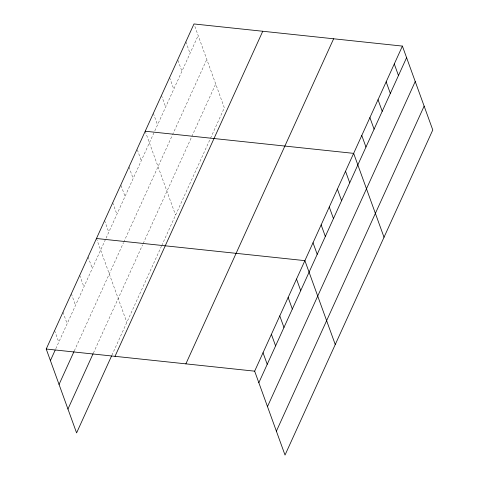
<?xml version="1.0" encoding="UTF-8"?>
<svg xmlns="http://www.w3.org/2000/svg" width="479" height="479" viewBox="0 0 479 479"><rect width="100%" height="100%" fill="white"/><g stroke="black" fill="none" stroke-linecap="round" stroke-linejoin="round"><path stroke-width="0.36" stroke-dasharray="2.4 1.8" d="M55.792 348.742L105.763 238.805M106.063 238.141L154.519 131.527M154.819 130.869L198.162 35.512M74.299 350.897L123.432 242.805M123.732 242.14L172.189 135.533M172.488 134.868L206.802 59.378M93.369 353.119L142.562 244.883M143.167 243.554L215.7 83.969M111.876 355.28L161.435 246.23M161.74 245.571L210.197 138.958M210.497 138.293L224.34 107.835L194.223 24.633M185.852 41.829L190.037 53.391M177.966 60.39L181.906 71.269M169.596 77.586L173.781 89.148M161.471 95.465L165.656 107.027M153.346 113.343L157.531 124.905M145.215 131.222L175.583 215.107M137.335 149.783L141.275 160.669M128.965 166.985L133.15 178.547M121.085 185.541L125.025 196.426M112.715 202.743L116.9 214.305M104.584 220.621L108.769 232.183M96.459 238.5L126.827 322.385M88.088 256.918L92.273 268.479M79.718 275.341L83.903 286.903M71.341 293.759L75.526 305.327M62.971 312.182L67.156 323.744M54.6 330.606L58.785 342.168"/><path stroke-width="0.72" d="M111.577 355.933L76.592 432.908L46.224 349.023L193.977 23.95L402.408 46.092L432.776 129.977L285.023 455.05L254.66 371.165L402.408 46.092M50.409 360.585L55.193 350.059M59.049 384.451L74 351.556M67.952 409.042L93.07 353.777M115.008 356.328L262.761 31.255M185.876 363.86L333.624 38.787M258.846 382.727L406.593 57.654M267.486 406.593L415.233 81.52M276.383 431.184L424.137 106.11M145.215 131.222L353.652 153.364L384.02 237.249M96.459 238.5L304.895 260.642L335.258 344.527M46.224 349.023L254.66 371.165M394.283 63.97L398.468 75.532M386.158 81.849L390.343 93.411M378.033 99.728L382.218 111.29M369.902 117.606L374.087 129.168M361.777 135.485L365.962 147.047M345.527 171.243L349.712 182.81M337.402 189.121L341.587 200.689M329.271 207.006L333.456 218.568M321.146 224.885L325.331 236.446M313.021 242.763L317.206 254.325M296.519 279.059L300.704 290.621M288.148 297.483L292.334 309.045M279.778 315.901L283.963 327.462M271.401 334.324L275.587 345.886M263.031 352.742L267.216 364.309"/></g></svg>
